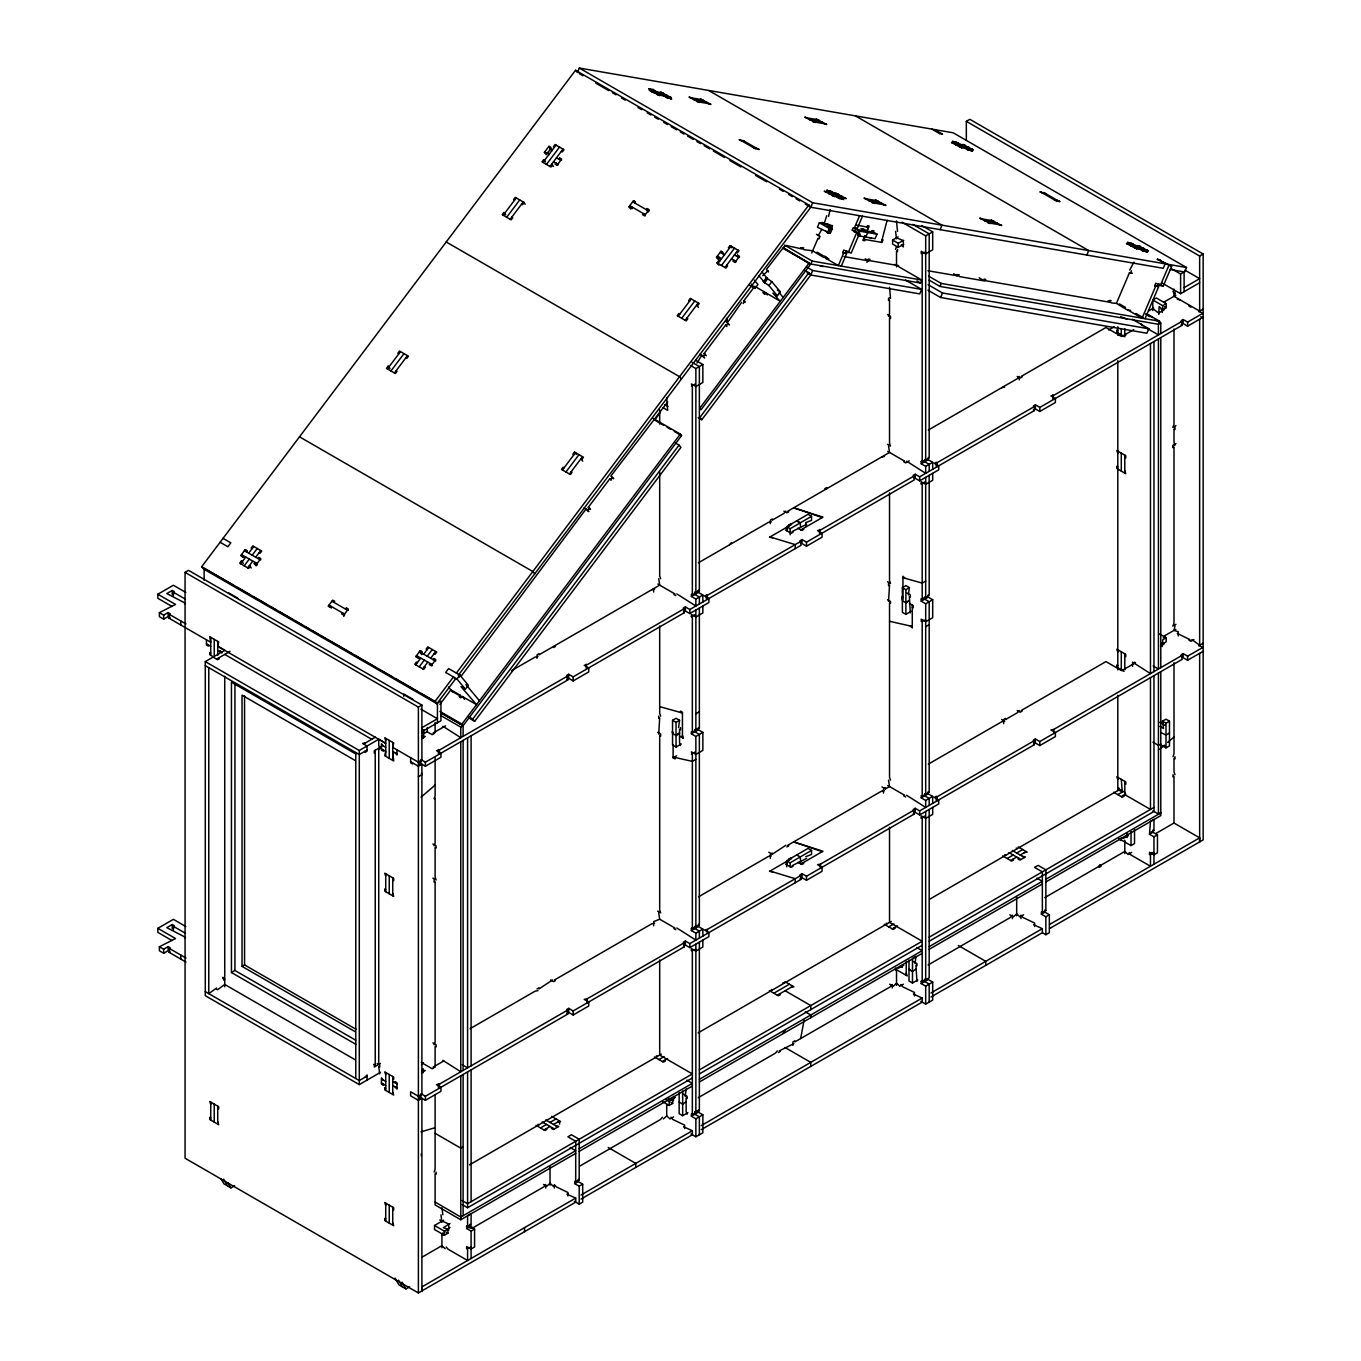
<?xml version="1.0" encoding="UTF-8"?>
<svg xmlns="http://www.w3.org/2000/svg" width="1361" height="1361" viewBox="0 0 1361 1361"><rect width="100%" height="100%" fill="white"/><g stroke="black" fill="none" stroke-linecap="round" stroke-linejoin="round"><path stroke-width="1.5" d="M206.447 639.806L206.447 644.978L208.403 646.101L208.403 644.978M380.536 1072.315L359.287 1084.598L205.29 995.691L205.29 661.599L224.854 650.303L217.726 646.322L218.696 641.95L209.764 636.778L210.734 642.29L169.121 618.268L170.091 613.658L168.152 612.535L163.677 615.121L159.39 612.654L159.39 616.686L163.677 619.153L168.152 616.584L170.091 617.707L169.121 618.268M383.394 746.015L381.454 743.769L381.454 750.047L383.394 751.17L383.394 750.047M385.724 740.622L384.755 737.815L393.703 742.987L392.734 747.359L418.388 762.177L421.893 760.153L421.893 705.083L418.388 707.108L418.388 1292.95L575.703 1202.137L575.703 1198.088L566.942 1194.158L567.911 1193.597M441.917 1247.816L441.917 1234.461L442.886 1235.022L442.886 1232.777M467.589 1071.907L467.589 1207.751L462.247 1204.655M550.031 1185.227L550.031 1166.513M567.911 1195.928L567.911 1192.474L556.258 1186.86L554.301 1184.614L554.301 1188.068M1199.653 653.484L1199.653 841.898L1199.653 837.849L1173.999 823.031L1155.71 833.578M1049.518 928.576L1203.158 839.873L1203.158 254.014L969.832 119.309L966.327 121.333L966.327 140.387M423.339 738.308L423.577 732.388M1158.789 314.459L1159.113 306.565L1162.685 309.747L1166.173 307.722L1166.173 303.69L1156.306 297.974L1152.801 299.998L1152.801 310.563M1162.294 312.452L1162.447 308.488M1162.294 646.526L1162.447 642.579M800.659 1038.562L804.113 1020.121M881.401 242.326L887.117 220.295M828.934 224.412L819.356 222.745L817.451 227.236L830.261 233.446L832.166 228.954L827.794 226.743L831.945 227.372M827.335 232.935L829.24 228.444L832.166 228.954M863.469 228.971L866.957 230.996L868.556 227.253L856.596 225.177M1170.29 269.529L1184.614 272.013L1186.52 267.522L953.193 132.8L579.327 68.05L577.421 72.541L575.533 70.262L201.683 566.72L203.589 569L436.915 703.705L455.34 679.241L453.434 676.961L435.01 701.425L436.915 703.705M651.987 92.497L653.246 89.503L656.717 91.833M458.266 675.345L810.782 207.263L812.67 202.755L1165.169 263.813L1163.264 268.304L810.765 207.246L805.253 204.065M818.233 235.674L821.704 229.584M826.722 215.718L824.085 223.97M811.751 252.993L817.995 238.311L818.965 238.873L820.02 236.372L816.481 234.33M830.193 209.594L828.509 216.416M810.918 264.051L812.194 261.074L921.822 280.06L920.546 283.054L810.918 264.051L783.358 248.144M822.112 222.353L829.104 226.402L829.632 225.143L832.575 225.654M698.21 417.623L701.817 419.698L810.782 275.007L812.687 270.516L921.652 289.4L919.73 293.891L810.782 275.007L807.107 272.898M841.302 266.11L846.593 253.639L843.667 253.129L838.359 265.599L825.923 258.42L826.45 257.161L824.511 256.038M843.667 253.129L842.68 252.568L843.752 250.067L851.152 253.163L859.625 233.207L852.224 230.111L853.279 227.627L857.192 228.699L862.483 216.229M854.266 228.189L859.557 215.718M854.317 232.033L855.593 229.039L861.445 230.451M842.68 252.568L845.623 253.078L846.678 250.577M855.167 230.621L856.222 228.138L857.192 228.699M848.226 252.653L856.698 232.697L859.625 233.207M857.821 234.058L859.08 231.064L877.028 234.16L875.106 238.651L858.91 235.844M860.169 234.636L859.625 235.878L858.008 235.606M866.923 226.964L867.45 225.722L869.084 225.994L866.957 230.996M865.732 237.035L867.74 232.561L862.721 229.55M865.086 239.502L864.558 240.744L862.925 240.472L865.052 235.487L863.469 239.23L881.962 242.428L883.034 239.927L882.064 239.757M866.923 262.401L868.335 259.083L869.968 259.356L869.424 260.614L898.668 265.667M940.077 229.652L941.982 225.16L708.656 90.455M929.155 280.162L939.992 286.422L941.268 283.428L1159.657 321.247L1158.381 324.241L1158.432 334.908L1144.261 326.725M940.604 297.498L942.51 293.006L1148.786 328.75L1146.881 333.224L940.604 297.498L927.998 290.216M927.896 270.737L957.14 275.807L957.668 274.548L959.301 274.837M1086.793 255.068L1088.698 250.577L855.371 115.872M1129.698 270.073L1133.951 262.112M1116.479 303.248L1129.46 272.71L1132.386 273.221M1131.484 270.771L1130.43 273.272L1129.46 272.71M1145.026 318.712L1158.585 286.797L1154.672 285.725L1155.744 283.224L1163.145 286.32L1171.617 266.365L1157.394 259.322L1171.617 266.365M1155.642 286.286L1142.083 318.202L1127.691 309.9M1154.672 285.725L1157.616 286.235L1158.67 283.734L1163.145 286.32M1160.201 285.81L1168.691 265.854M246.375 551.817L247.192 550.746L245.235 549.623L240.676 555.679L243.925 557.517L241.492 554.59L257.042 563.573M548.959 146.308L550.865 148.587L546.305 154.661L544.4 152.364L548.959 146.308L550.899 147.43L550.099 148.502L552.005 150.799M242.615 556.802L243.432 555.713M549.487 153.759L544.4 152.364M242.343 561.617L241.373 561.055L239.74 563.216L248.689 568.388L250.322 566.21L249.352 565.649L251.258 567.945M389.076 366.772L388.106 366.211L386.473 368.372L395.405 373.543L397.038 371.383L396.068 370.821M504.812 213.065L503.842 212.503L502.226 214.681L511.158 219.836L512.791 217.675L511.821 217.114M544.604 160.241L543.634 159.679L542.001 161.857L550.933 167.012L552.566 164.851L551.596 164.29L553.502 166.569M240.71 563.777L245.763 557.074M248.706 553.178L253.758 546.459M387.443 368.933L400.474 351.614M503.196 215.242L516.227 197.923M542.971 162.418L556.02 145.1M244.214 565.802L249.267 559.082M252.21 555.186L257.263 548.483M390.947 370.958L403.979 353.639M506.7 217.25L519.732 199.931M546.476 164.426L559.507 147.107M247.719 567.826L252.772 561.106M255.698 557.21L260.751 550.507M394.435 372.982L407.483 355.663M510.188 219.274L523.236 201.955L525.142 204.252M549.963 166.45L563.012 149.132M254.286 563.539L255.102 562.45L257.008 564.747L256.191 565.819L254.286 563.539L256.225 564.662L260.802 558.605L258.845 557.483L258.029 558.554M558.827 159.135L559.643 158.063L561.583 159.186L557.023 165.242L555.067 164.12L555.883 163.031L557.789 165.327L555.458 163.983M630.858 209.05L628.935 206.77L633.511 200.713L635.451 201.836L634.634 202.908M330.927 606.24L330.111 607.312L328.171 606.189L332.73 600.133L334.687 601.256L333.87 602.345M631.708 206.804L630.892 207.893L628.935 206.77M345.541 609.082L346.357 607.993L348.297 609.116L343.738 615.172L341.781 614.049L342.598 612.977L344.503 615.257L343.687 616.346M647.121 208.573L646.305 209.645L648.21 211.942L649.027 210.853L647.121 208.573L649.061 209.696L644.502 215.753L642.545 214.63L643.362 213.541L645.284 215.838M421.366 652.855L422.182 651.783L420.243 650.66L415.666 656.717L417.623 657.839L418.439 656.751M718.37 259.577L716.464 257.297L721.024 251.241L722.963 252.363L722.147 253.435M719.22 257.331L718.404 258.42L716.464 257.297M582.763 461.158L580.858 458.861L581.827 459.423L583.444 457.262L574.512 452.09L572.879 454.268L573.849 454.829M718.897 265.174L716.992 262.894L718.625 260.717L719.595 261.278M736.386 252.329L737.356 252.891L738.989 250.73L730.04 245.575L728.407 247.736L729.377 248.297M415.717 664.814L420.77 658.095M423.696 654.199L428.749 647.496M562.433 469.97L575.482 452.652M678.186 316.262L691.235 298.944M717.962 263.456L731.01 246.137M419.205 666.839L424.258 660.119M427.201 656.223L432.254 649.52M565.938 471.995L578.986 454.676M681.691 318.287L694.739 300.968M721.466 265.463L734.515 248.144M422.71 668.846L427.762 662.144M430.705 658.248L435.758 651.528M569.442 474.019L582.474 456.701M685.195 320.311L698.227 302.993M724.971 267.488L738.019 250.169M433.036 659.592L433.853 658.503L435.792 659.626L431.233 665.699L429.276 664.576L430.093 663.487L431.998 665.784M736.76 256.276L737.577 255.205L739.516 256.327L734.957 262.384L733.001 261.261L733.817 260.172L735.723 262.469M456.36 673.066L808.876 204.984L575.533 70.262M456.939 678.986L459.865 675.09L448.586 668.574L445.659 672.47L456.939 678.986L465.411 689.142L468.337 685.246L459.865 675.09M727.182 320.243L726.145 321.621L728.526 324.496M458.963 677.302L460.579 675.124L461.294 675.992L586.132 508.878L588.258 511.413M741.677 302.346L727.846 322.03L726.468 318.321M439.892 704.42L450.865 689.84L460.205 695.233L461.464 696.764L460.664 697.836L459.389 696.322L460.205 695.233M589.568 508.878L588.292 507.347L609.813 478.766L610.8 479.327L612.416 477.167L613.692 478.698M667.741 401.852L610.919 475.976L613.045 478.511M696.968 363.03L701.885 355.17L704.011 357.705M705.321 355.17L704.045 353.639L725.566 325.058L726.536 325.619L728.169 323.459L729.445 324.99M745.096 302.346L743.821 300.815L754.76 286.32L764.065 291.696L765.341 293.21L764.525 294.299L763.249 292.768L764.065 291.696M762.789 275.637L767.944 270.635M654.573 420.192L659.694 413.404M588.922 511.6L587.646 510.069L589.279 507.908L588.292 507.347M704.658 357.892L703.399 356.361L705.015 354.2L704.045 353.639M743.174 303.537L744.807 301.376L743.821 300.815M749.707 285.351L755.015 288.413L757.958 284.517L754.317 280.162M763.385 281.727L766.328 277.831L767.298 278.393L764.355 282.288L763.385 281.727L768.914 285.572L777.403 295.745L780.329 291.849L771.857 281.676L766.328 277.831M764.44 283.003L767.383 279.107M768.914 285.572L771.857 281.676M680.279 434.091L681.555 435.622L463.182 725.617L461.906 724.086L680.279 434.091L653.178 418.439M809.353 262.707L699.741 408.266L701 409.797L810.629 264.221L783.63 247.855M679.037 445.115L680.942 447.412L474.666 721.33L472.76 719.033L679.037 445.115L675.447 443.04M805.202 270.601L808.876 272.727L699.911 417.419L701.817 419.698M421.042 797.189L435.112 785.076M1159.521 749.418L1164.489 745.147M1167.653 742.443L1173.999 737.016M676.043 735.365L679.547 733.035M679.547 733.171L676.043 735.501L672.555 733.358M905.882 602.685L909.369 600.337M909.369 600.473L905.882 602.821L902.377 600.66M686.165 1101.695L682.661 1104.179L679.156 1102.019M908.995 969.457L912.482 971.482L915.987 969.015M450.049 1223.437L443.363 1227.673L447.905 1229.17L447.905 1233.202L444.401 1235.227L434.533 1229.527L434.533 1225.478L443.669 1220.205M446.714 1229.595L450.049 1227.486M671.483 1099.824L674.818 1097.715M418.388 1292.95L185.062 1158.245L185.062 572.386L188.567 570.378L421.893 705.083M171.996 606.445L157.842 598.279L157.842 594.23L173.391 585.247L185.776 592.409M173.204 596.152L174.174 591.542L172.235 590.419L166.791 593.566L185.453 603.212L184.484 603.774M159.39 612.654L175.535 604.454L157.842 594.23M903.687 244.419L898.192 247.311L892.595 244.078L892.595 240.029L898.073 236.865M896.525 246.579L895.555 249.369M690.384 365.411L695.862 368.576L702.854 364.527L702.854 382.492L695.862 386.524L691.388 383.955L692.358 386.762L692.358 594.791L699.367 590.759L699.367 366.551L692.068 362.332M901.986 222.2L925.684 235.878L932.693 231.846L932.693 249.795L925.684 253.844L921.227 251.258L921.227 253.503L925.684 252.04M216.569 659.132L230.043 651.341M691.388 386.201L694.893 384.176M889.533 297.753L888.546 298.314L888.546 300.56L889.533 299.998L889.533 313.472L888.546 316.279L889.533 315.718M966.327 121.333L1199.653 256.038L1203.158 254.014M363.557 743.991L375.364 737.186M420.906 693.515L437.442 703.076L440.947 701.051L440.947 720.752L421.893 731.742M1171.413 268.712L1180.599 274.003L1184.104 271.996L1184.104 291.679M205.29 661.599L359.287 750.506L378.851 739.21M367.062 750.064L359.287 754.555L205.29 665.631M731.435 542.597L729.496 544.842M785.892 511.158L783.936 513.403L772.282 520.14L772.282 519.017L770.326 520.14L770.326 523.594M824.783 488.718L826.722 487.595L826.722 488.718M511.617 670.633L535.06 657.108L537.969 656.546M698.414 562.791L768.387 522.386L771.313 521.824M928.287 430.076L1017.279 378.698L1019.219 376.453L1019.219 379.889M380.485 747.257L374.258 750.847L374.258 753.092L375.228 752.531M1173.999 289.11L1173.029 291.917M553.536 647.564L555.475 646.441L554.505 645.88M654.641 589.177L651.715 589.738M884.463 456.496L881.554 457.058M1004.639 387.119L1001.713 387.681M1108.603 330.008L1114.149 326.81M1184.104 287.647L1199.653 278.665L1184.955 270.176M1153.72 308.011L1148.718 310.886L1148.718 309.764M1175.836 295.235L1164.267 301.904L1165.237 302.465M1162.277 283.122L1180.599 293.704L1199.653 282.714M1152.801 299.998L1162.685 305.698L1166.173 303.69M420.906 709.183L437.442 718.727L421.893 727.71L422.029 732.609L423.798 733.647L427.303 731.623L427.303 727.574M422.284 735.91L425.193 736.471L421.57 738.564M1161.154 309.321L1164.08 309.883L1158.636 313.03L1152.41 308.318M790.554 523.968L788.614 525.091L789.584 525.652M786.658 530.705L786.658 526.656L808.06 514.305L811.547 516.329L811.547 520.361L805.729 522.607L805.729 526.809M1180.208 299.896L1177.299 299.335M791.524 524.529L769.458 537.272L772.555 537.714M445.506 725.872L433.172 732.984L434.142 733.545L432.203 734.668L426.742 731.52M787.645 529.021L785.688 530.144L791.132 533.274L793.089 532.151L792.102 531.59L806.699 524.291M1133.764 329.617L1121.685 336.592L1105.932 327.508L1021.158 376.453L1022.128 377.014L1020.189 378.137L1017.211 376.419M786.658 526.656L790.163 528.68L811.547 516.329M909.233 460.835L905.66 462.893L903.721 461.77L904.691 461.209L887.729 451.41M800.863 529.905L822.946 517.163L793.667 507.789L822.248 517.554M1189.939 305.51L1188.97 306.072L1190.909 307.195M440.607 715.444L460.784 727.08L463.114 725.736L463.114 736.352M1160.78 333.564L1160.78 322.948L1158.432 324.292L939.992 286.422M699.367 603.995L699.367 597.037L694.893 594.468L694.893 592.222L699.367 590.759M932.693 469.29L932.693 462.332L925.684 466.364L921.227 463.795L921.227 461.549L925.684 460.086L925.684 235.878M921.227 461.549L922.197 462.111L929.189 458.062L929.189 252.142M692.358 594.791L691.388 594.23L691.388 596.475L698.397 592.443L702.854 595.029L702.854 601.987M921.227 463.795L928.219 459.746L932.693 462.332M691.388 596.475L695.862 599.061L702.854 595.029M567.724 675.958L439.399 750.047L436.473 750.609L440.947 753.194L440.947 757.243L425.398 766.226L420.923 763.64L420.923 759.591L425.398 762.177L567.724 680.007L566.754 675.396L568.694 674.273L573.168 676.859L684.396 612.654L683.409 608.044L685.366 606.921L689.84 609.507L801.051 545.285L800.081 540.691L802.02 539.568L806.495 542.154L914.218 479.957L913.248 475.346L915.187 474.223L919.662 476.809L938.716 465.819L938.716 469.851L919.662 480.858L915.187 478.272L915.187 474.223M684.396 608.605L587.169 664.729L584.243 665.291L588.718 667.877L588.718 671.926L573.168 680.908L568.694 678.322L566.754 679.445L567.724 680.007M801.051 541.253L707.329 595.352L704.42 595.914L708.894 598.5L708.894 602.549L689.84 613.539L685.366 610.97L683.409 612.093L684.396 612.654M914.218 475.908L820.496 530.024L817.587 530.586L822.061 533.172L822.061 537.204L806.495 546.186L802.02 543.6L802.02 539.568M939.005 465.649L1034.377 410.58L1034.377 406.531L937.168 462.672L934.241 463.233L938.716 465.819M1203.158 309.1L1198.684 311.686L1203.158 313.132L1187.609 322.115L1183.134 319.529L1181.195 320.652L1182.165 325.262L1039.821 407.432L1035.364 404.846L1033.407 405.969L1034.377 406.531M1182.165 321.213L1053.822 395.319L1050.913 395.881L1055.387 398.45L1055.387 402.499L1039.821 411.481L1035.364 408.895L1033.407 410.018L1034.377 410.58M1200.64 316.841L1203.158 317.181L1187.609 326.164L1183.134 323.578L1183.134 319.529M702.854 606.019L702.854 612.977L695.862 617.026L691.388 614.44L691.388 616.686L694.893 614.662M932.693 473.339L932.693 480.297L925.684 484.329L921.227 481.76L921.227 483.989L924.714 481.981M921.227 483.989L925.684 482.543M418.388 776.723L421.893 774.698M171.996 940.536L157.842 932.37L157.842 928.321L173.391 919.338L185.776 926.501M173.204 930.243L174.174 925.633L172.235 924.51L166.791 927.658L185.453 937.304L184.484 937.865M159.39 946.746L163.677 949.212L168.152 946.627L168.152 950.658L163.677 953.244L159.39 950.778L159.39 946.746L175.535 938.546L157.842 928.321M185.964 962.074L169.121 952.343L170.091 947.749L168.152 946.627M169.121 952.343L170.091 951.781M1175.938 425.619L1172.825 427.422L1173.999 424.496L1173.999 329.005M355.867 754.028L231.438 682.184L231.438 972.503L234.943 970.478L355.714 1040.212M355.289 760.544L242.037 695.165L242.037 966.378L244.555 964.915L355.987 1029.256M681.3 744.008L676.043 747.036L672.555 745.011L672.555 720.309L676.043 718.302L679.547 720.309L678.578 727.608M911.121 611.31L905.882 614.338L902.377 612.331L902.377 587.629L905.882 585.604L909.369 587.629L908.399 594.927M672.555 720.309L676.043 722.334L679.547 720.309M902.377 587.629L905.882 589.653L909.369 587.629M216.569 988.052L208.777 993.666L208.777 667.656M695.862 713.776L699.367 711.752M925.684 581.079L922.197 583.103L902.938 577.693M1175.938 443.584L1172.825 445.387L1172.825 447.633L1173.999 446.952L1173.999 623.202L1172.825 626.128L1175.938 624.325M702.854 936.079L702.854 929.121L695.862 933.153L691.388 930.567L691.388 928.321L692.358 928.882L699.367 924.851L699.367 734.447L694.893 731.861L694.893 729.632L699.367 728.169L699.367 615.308M925.684 619.953L921.227 621.399L921.227 619.153L925.684 621.739L932.693 617.707L932.693 599.742L925.684 603.774L921.227 601.205L921.227 598.959L925.684 597.496L925.684 477.371M692.358 928.882L692.358 754.657L691.388 751.85L695.862 754.436L702.854 750.387L702.854 732.422L695.862 736.471L691.388 733.885L691.388 731.64L692.358 732.201L699.367 728.169M921.227 598.959L922.197 599.52L929.189 595.472L929.189 475.346M691.388 733.885L698.397 729.853L702.854 732.422M921.227 601.205L928.219 597.156L932.693 599.742M673.117 744.671L673.117 757.805L676.604 755.78M691.388 754.096L694.893 752.072M695.862 759.37L692.358 761.394L673.117 757.022M925.684 626.689L929.189 624.665M375.228 1064.166L374.258 1066.973L380.485 1063.383M367.062 1076.058L359.287 1080.549L205.29 991.642M537 988.954L538.939 987.831L538.939 988.954L552.549 979.971M785.892 845.249L772.282 854.232L768.778 852.207M1019.219 710.544L1017.279 712.79L1005.609 719.527L1005.609 718.404L1003.669 719.527L1003.669 723.712M470.123 1028.678L535.06 991.199L537.969 990.638M698.55 896.797L768.387 856.477L771.313 855.916M881.945 786.879L885.45 788.904L889.533 786.539L888.546 780.142M928.338 764.133L1001.713 721.772L1004.639 721.211L1001.645 719.493M654.641 923.268L651.715 923.83L554.505 979.971L555.475 980.532L553.536 981.655L550.542 979.937M786.862 846.933L788.802 845.81L787.832 845.249L881.554 791.149L884.463 790.588M423.441 1062.584L421.502 1064.829M1175.836 629.326L1164.267 635.995L1165.237 636.557L1163.298 637.68M1166.173 637.782L1162.685 639.789L1162.685 643.838L1166.173 641.814L1166.173 637.782L1159.589 633.971M422.284 1070.001L425.193 1070.563L421.57 1072.655M1161.154 643.413L1164.08 643.974L1160.44 646.067M790.554 858.059L788.614 859.182L789.584 859.744M786.658 866.804L786.658 860.747L808.06 848.396L811.547 850.421L811.547 854.453L805.729 856.698M791.524 858.621L769.458 871.363L772.555 871.806M443.737 1060.985L433.172 1067.075L434.142 1067.636L432.203 1068.759L421.281 1062.465M787.645 863.112L785.688 864.218L791.132 867.365L793.089 866.242L792.102 865.681L806.699 858.383M786.658 860.747L790.163 862.772L811.547 850.421M221.026 1178.779L223.953 1183.832L230.945 1187.881L234.602 1185.771M800.863 863.997L822.946 851.254L793.667 841.881L822.248 851.646M691.388 928.321L695.862 926.875L695.862 736.471M932.693 803.381L932.693 796.423L925.684 800.455L921.227 797.886L921.227 795.641L922.197 796.202L929.189 792.153L929.189 601.766L924.714 599.18L924.714 596.935M1193.886 639.551L1190.909 641.286L1188.97 640.163L1189.939 639.602L1177.299 633.426M691.388 930.567L698.397 926.535L702.854 929.121M921.227 797.886L928.219 793.837L932.693 796.423M567.724 1010.049L439.399 1084.139L436.473 1084.7L440.947 1087.286L440.947 1091.335L425.398 1100.317L420.923 1097.732L420.923 1093.683L425.398 1096.268L567.724 1014.098L566.754 1009.488L568.694 1008.365L573.168 1010.951L684.396 946.746L683.409 942.135L685.366 941.012L689.84 943.598L801.051 879.376L800.081 874.783L802.02 873.66L806.495 876.246L914.218 814.048L913.248 809.438L915.187 808.315L919.662 810.901L1034.377 744.671L1033.407 740.061L1035.364 738.938L1039.821 741.524L1182.165 659.353L1181.195 654.743L1183.134 653.62L1187.609 656.206L1203.158 647.224L1198.684 645.76L1203.158 643.192M1034.377 740.622L937.168 796.763L934.241 797.325L938.716 799.894L938.716 803.943L919.662 814.95L915.187 812.364L913.248 813.487L914.218 814.048M567.724 1014.098L566.754 1013.537L568.694 1012.414L573.168 1015L588.718 1006.017L588.718 1001.968L584.243 999.382L587.169 998.821L684.396 942.697M684.396 946.746L683.409 946.184L685.366 945.061L689.84 947.63L708.894 936.64L708.894 932.591L704.42 930.005L707.329 929.444L801.051 875.344M801.051 879.376L800.081 878.815L802.02 877.692L806.495 880.278L822.061 871.295L822.061 867.263L817.587 864.677L820.496 864.116L914.218 809.999M1034.377 744.671L1033.407 744.11L1035.364 742.987L1039.821 745.573L1055.387 736.59L1055.387 732.541L1050.913 729.955L1053.822 729.394L1182.165 655.304M1183.134 653.62L1183.134 657.669L1187.609 660.255L1203.158 651.273M932.693 807.43L932.693 814.388L925.684 818.42L921.227 815.834L921.227 818.08L924.714 816.073M702.854 940.111L702.854 947.069L695.862 951.118L691.388 948.532L691.388 950.778L695.862 949.315M1159.861 726.383L1163.468 728.458L1162.481 721.16L1165.986 719.152L1169.49 721.16L1169.49 745.862L1165.986 747.887L1160.729 744.841M1162.481 721.16L1165.986 723.184L1169.49 721.16M1169.49 732.933L1165.986 735.093L1160.729 732.388M463.114 1146.779L460.784 1148.14L435.061 1133.288M1160.78 743.991L1158.432 745.352L1152.92 742.17M469.494 1164.88L661.361 1054.112M698.125 1032.88L891.183 921.414M929.58 899.264L1118.776 790.026L1122.264 792.051L1121.294 779.36M540.504 1127.929L546.527 1124.441M550.031 1122.434L556.054 1118.946M658.911 1059.556L664.1 1056.561M773.831 993.207L789.38 984.241M888.75 926.875L893.939 923.881M1007.157 858.502L1013.196 855.031M1016.684 853.007L1022.723 849.519M1117.806 794.62L1122.264 792.051M544.009 1129.953L550.031 1126.466M553.536 1124.441L559.558 1120.971L559.558 1124.118M662.416 1061.58L667.605 1058.586M777.335 995.231L792.885 986.249M892.255 928.882L897.426 925.888M1010.662 860.526L1016.684 857.039M1020.189 855.031L1026.211 851.544M1121.294 796.644L1125.768 794.058M552.362 1127.81L551.392 1128.371L553.332 1129.494L558.776 1126.364L555.866 1125.802M1019.032 858.383L1018.045 858.944L1020.001 860.067L1025.445 856.937L1022.519 856.375M699.367 1069.882L922.197 941.234L889.533 922.384L889.533 827.267M929.189 937.202L1153.958 807.43M467.589 1207.751L692.358 1077.963M699.367 1073.931L922.197 945.283M929.189 941.234L1153.958 811.462L1153.958 675.634M460.784 1216.836L463.114 1215.492L463.114 1074.492M1152.937 810.867L1158.432 814.048L1160.78 812.704M579.191 1148.684L692.358 1083.356L686.863 1080.175M699.367 1079.324L922.197 950.658L916.685 947.494M929.189 946.627L1042.356 881.282L1036.861 878.117M1045.86 879.274L1160.78 812.925M783.17 1032.727L785.11 1030.481M1121.294 837.73L1120.324 840.537M435.112 1202.239L435.112 1204.927L460.784 1219.745L575.703 1153.413M579.191 1151.389L692.358 1086.044M699.367 1082.012L922.197 953.363M929.189 949.315L1042.356 883.987M1045.86 881.962L1160.78 815.613L1160.78 671.705M675.056 1097.391L671.551 1099.416L673.508 1100.539L673.508 1096.337M434.533 1225.478L444.401 1231.178L447.905 1229.17M665.886 1099.518L669.187 1101.406L672.691 1099.399L672.691 1103.431L669.187 1105.455L662.603 1101.644M471.093 1247.254L466.619 1248.717L466.619 1246.472L471.093 1249.058L474.581 1247.033L474.581 1229.068L471.093 1231.093L466.619 1228.507L466.619 1226.261L471.093 1224.815L471.093 1213.587L467.589 1215.594L467.589 1226.822L471.093 1224.815M1150.47 832.575L1153.958 830.55L1153.958 819.322L1150.47 821.346L1149.501 834.259L1153.958 836.845L1157.462 834.82L1157.462 852.786L1153.958 854.793L1149.501 852.224L1149.501 854.47L1153.958 853.007M466.619 1228.507L470.106 1226.499L474.581 1229.068M1149.501 834.259L1152.988 832.234L1157.462 834.82M1118.64 838.444L1131.025 845.589L1134.53 843.565L1134.53 829.598M470.106 1228.285L472.063 1227.163L472.063 1228.285L543.805 1186.86L545.744 1184.614L545.744 1188.068M662.416 1117.262L660.476 1119.508L579.888 1166.037M777.335 1050.913L775.396 1053.159L698.278 1097.681M421.808 1257.292L441.917 1245.689L445.217 1248.717M928.066 965.017L1010.474 917.433L1012.414 915.187L1012.414 918.641M1044.806 897.614L1098.157 866.804L1100.113 864.558L1101.083 866.242L1099.127 867.365M1100.113 865.681L1124.798 851.425L1128.099 854.47L1131.74 852.36M663.385 1118.946L666.703 1115.918L670.003 1118.946L673.576 1116.888M778.305 1052.597L780.244 1051.475L779.275 1050.913L793.854 1043.615M903.415 984.19L899.825 986.249L896.525 983.22L893.224 986.249L889.635 984.19M1023.625 914.779L1020.001 916.872L1016.684 913.843L1013.384 916.872L1009.811 914.813M679.156 1092.747L679.156 1113.689L682.661 1115.697L687.9 1112.669M908.995 960.049L908.995 980.992L912.482 983.016L917.739 979.988M699.367 1134.768L699.367 1116.82L694.893 1114.234L694.893 1111.988L699.367 1110.525L699.367 942.135M920.853 1001.322L925.684 1004.112L932.693 1000.063L932.693 982.098L925.684 986.147L921.227 983.561L921.227 981.315L925.684 979.852L925.684 811.462M575.703 1181.926L579.191 1179.902L579.191 1139.259L571.416 1134.768L567.911 1136.792L575.703 1141.284L575.703 1181.926L574.716 1181.365L574.716 1183.611L579.191 1186.197L582.695 1184.172L582.695 1202.137L579.191 1204.145L574.359 1201.355M691.031 1134.002L695.862 1136.792L702.854 1132.76L702.854 1114.795L695.862 1118.827L691.388 1116.258L691.388 1114.013L692.358 1114.574L699.367 1110.525M921.227 981.315L922.197 981.876L929.189 977.827L929.189 809.438M1042.356 912.499L1045.86 910.475L1045.86 869.849L1038.086 865.358L1034.581 867.365L1042.356 871.857L1042.356 912.499L1041.386 911.938L1041.386 914.184L1045.86 916.77L1049.348 914.745L1049.348 932.71L1045.86 934.735L1042.628 932.863M574.716 1183.611L578.221 1181.586L582.695 1184.172M691.388 1116.258L698.397 1112.209L702.854 1114.795M921.227 983.561L928.219 979.512L932.693 982.098M1041.386 914.184L1044.891 912.159L1049.348 914.745M1149.501 854.47L1152.988 852.445M395.064 1278.132L398.943 1284.869L405.952 1288.901L409.593 1286.808M575.703 1198.088L421.893 1286.894L421.893 1290.926L421.893 1098.293L418.388 1100.317L410.614 1095.826L410.614 1091.777L418.388 1096.268L421.893 1094.244L421.893 764.201L418.388 766.226L410.614 761.735M581.028 1195.009L692.358 1130.736L692.358 1134.768L581.028 1199.058M701.187 1125.632L922.197 998.038L922.197 1002.087L701.187 1129.681M931.009 992.952L1042.356 928.661L1042.356 932.71L931.009 996.984M1049.518 924.527L1199.653 837.849M892.595 240.029L898.192 243.262L903.687 240.37M1123.012 838.495L1128.49 835.603M898.192 968.249L903.687 965.357M421.008 1131.876L435.112 1127.674M939.617 133.599L942.561 134.127L934.769 129.618M653.246 89.503L648.687 88.703L653.773 91.323M955.167 142.582L952.411 141.323L958.11 143.092M650.218 90.711L663.249 92.973M689.993 97.601L703.042 99.863M805.746 117.641L818.778 119.904M952.462 143.058L957.515 143.943M960.441 144.436L965.51 145.321M653.705 92.735L666.754 94.981M693.498 99.625L706.529 101.871M809.251 119.666L822.282 121.929M955.966 145.083L961.019 145.95M963.962 146.461L969.015 147.345M657.21 94.743L670.258 97.005M697.002 101.633L710.034 103.895M812.738 121.69L825.787 123.953M959.471 147.107L964.524 147.975M967.433 148.468L972.503 149.37M666.039 97.209L671.739 98.979L668.983 97.72M966.837 149.319L972.537 151.088L969.764 149.829M741.898 141L739.142 139.741L744.841 141.51M1042.662 193.092L1039.906 191.833L1045.605 193.602M753.569 147.737L759.268 149.523L756.495 148.247M1054.333 199.829L1060.032 201.598L1057.276 200.339M829.376 191.51L826.62 190.251L832.32 192.02M1130.174 243.619L1127.401 242.343L1133.101 244.129M825.208 191.748L838.257 193.994M864.984 198.638L878.032 200.884M980.737 218.679L993.785 220.941M1127.469 244.095L1132.522 244.98M1135.431 245.473L1140.501 246.358M828.713 193.755L841.761 196.018M868.488 200.645L881.537 202.908M984.241 220.703L997.29 222.966M1130.974 246.12L1136.027 246.987M1138.953 247.498L1144.006 248.382M832.217 195.78L845.249 198.043M871.993 202.67L885.041 204.933M987.746 222.728L1000.777 224.99M1134.462 248.144L1139.514 249.012M1142.44 249.505L1147.51 250.39M838.104 197.736L843.803 199.506L841.047 198.247M1141.828 250.356L1147.527 252.125L1144.771 250.849M1157.411 259.339L1160.338 259.849M1168.095 264.323L1186.52 267.522M860.969 228.614L862.602 228.903L862.074 230.145L871.857 231.846L872.384 230.587L874.017 230.877M829.104 226.402L832.047 226.913M857.872 234.653L859.54 234.943M869.424 237.58L871.04 237.852M1111.256 300.696L1109.64 300.407L1108.926 302.091L985.177 280.655L985.704 279.413L984.088 279.124M803.773 247.889L802.139 247.617L801.612 248.859L786.08 245.439L784.14 246.562L766.447 269.444L768.574 271.979M843.99 256.6L868.777 260.887L865.188 258.828M827.539 257.909L822.98 257.11L812.534 250.747L804.215 249.709L800.642 247.634M1130.634 310.41L1126.874 309.764L1116.411 303.384L1111.529 302.942L1107.939 300.866M825.923 258.42L828.849 258.93M820.258 266.024L823.201 266.535M1126.925 319.137L1120.613 316.688M889.533 621.279L912.278 626.451M659.694 706.614L682.439 713.011M770.003 536.949L795.215 544.621L795.215 548.653M770.003 871.04L795.215 878.713L795.215 882.745M963.86 145.032L962.89 144.47L973.455 149.914L970.852 149.064M1138.851 246.069L1137.881 245.507L1148.463 250.951L1145.86 250.101M956.171 141.969L971.737 150.952M1043.683 192.496L1059.232 201.479L1056.306 200.969L1040.74 191.986M1131.178 243.007L1146.728 251.989M931.843 129.108L939.634 133.616M953.244 141.476L968.794 150.442M1128.235 242.496L1143.801 251.479M954.078 143.33L951.475 142.497L962.057 147.941L961.07 147.379M1129.069 244.368L1126.466 243.517L1137.047 248.978L1136.078 248.417M1157.616 286.235L1158.585 286.797M1164.404 306.701L1166.173 307.722M1181.195 324.701L1182.165 325.262M817.127 119.615L816.158 119.053L826.739 124.497L824.137 123.647M992.135 220.652L991.165 220.091L1001.73 225.535L999.127 224.684M807.345 117.914L804.742 117.08L815.324 122.524L814.354 121.963M982.353 218.951L979.75 218.117L990.315 223.561L989.345 223M1146.813 313.847L1159.657 321.247M1145.792 313.693L1152.597 317.623M1146.098 314.476L1149.773 316.603M1155.268 319.767L1160.78 322.948M1119.354 303.894L1125.581 307.484M1136.027 313.523L1143.223 317.674M1140.552 323.459L1142.491 325.704M1132.284 319.223L1148.786 328.75M1117.806 330.536L1116.82 329.974L1116.82 332.22L1124.798 336.83L1124.798 328.613M1124.798 334.585L1125.768 335.146M921.754 225.518L932.693 231.846M701.391 99.557L700.405 98.996L710.986 104.457L708.383 103.606M876.382 200.594L875.412 200.033L885.977 205.477L883.374 204.643M912.789 224.395L929.189 233.854L929.189 251.819M691.609 97.873L689.006 97.022L699.571 102.466L698.601 101.905M866.6 198.91L863.997 198.06L874.579 203.504L873.592 202.942M661.599 92.667L660.629 92.106L671.211 97.567L668.608 96.716M836.607 193.704L835.637 193.143L846.202 198.587L843.599 197.753M666.652 96.376L670.939 98.86M742.885 140.387L758.451 149.37M830.38 190.914L834.667 193.381M663.709 95.865L668.013 98.349M739.959 139.877L755.508 148.859M827.454 190.404L831.724 192.871M838.716 196.903L843.003 199.386M979.154 277.831L984.53 280.927L959.743 276.64L956.171 274.582M835.773 196.392L840.077 198.876M651.817 90.983L649.214 90.132L659.796 95.576L658.826 95.015M826.825 192.02L824.222 191.169L834.786 196.613L833.817 196.052M896.133 237.597L903.33 240.625L903.33 246.902L901.39 244.657M953.636 273.782L957.14 275.807M871.755 231.132L877.028 234.16M579.327 68.05L812.67 202.755M855.593 229.039L859.08 231.064M852.224 230.111L856.698 232.697M579.259 73.596L582.95 75.74M595.795 83.14L608.673 90.592M612.331 92.701L616.006 94.811M621.518 97.992L625.209 100.136M638.054 107.536L641.746 109.68M647.241 112.844L650.932 114.987M654.59 117.097L658.282 119.224M663.777 122.388L667.468 124.531M671.126 126.641L676.655 129.822M680.313 131.932L684.005 134.076M687.662 136.185L693.191 139.383M696.849 141.493L700.541 143.62M704.198 145.729L709.727 148.927M713.385 151.037L724.426 157.417M729.921 160.581L740.945 166.944M755.644 175.433L766.685 181.813M779.53 189.213L783.221 191.357M788.717 194.521L792.408 196.647M796.066 198.774L799.758 200.901M928.61 276.113L941.268 283.428M829.632 225.143L831.588 226.266L828.611 233.258L826.671 232.136M826.79 223.867L830.295 225.892M894.704 264.408L921.822 280.06M928.1 284.687L942.51 293.006M819.356 222.745L829.24 228.444M916.94 280.961L920.546 283.054M830.261 233.446L825.889 231.234M905.439 280.043L921.652 289.4M845.623 253.078L846.593 253.639M817.025 252.159L823.235 255.749M784.634 245.15L812.194 261.074M783.068 248.314L810.629 264.221M807.175 267.334L812.687 270.516M887.508 314.561L890.502 316.279L890.502 318.525L889.533 317.964L889.533 443.244L890.502 446.051L887.508 444.332M1117.806 453.349L1116.82 450.542L1125.768 455.714L1125.768 457.959L1124.798 457.398M1117.806 466.823L1116.82 466.262L1116.82 468.507L1125.768 473.679L1124.798 470.872M554.386 147.26L553.417 146.699L555.033 144.538L563.981 149.693L562.348 151.854L561.378 151.309M550.099 148.502L552.43 149.863M734.43 254.932L738.7 257.399M556.496 157.791L560.766 160.258M632.712 201.802L648.261 210.785M720.207 252.312L724.494 254.796M731.486 258.828L735.774 261.295M777.352 290.131L780.329 291.849M553.553 161.687L557.84 164.154M645.335 214.681L629.769 205.698L632.219 208.624M721.551 258.692L717.281 256.208L719.714 259.134M726.604 265.327L727.574 265.888L725.94 268.049L716.992 262.894M777.403 295.745L772.929 293.159L780.261 301.342L765.341 292.411L767.451 294.946M763.249 292.768L765.188 293.891M514.594 200.084L513.624 199.523L515.258 197.362L524.206 202.517L522.573 204.677L521.603 204.116M689.602 301.121L688.632 300.56L690.265 298.382L699.197 303.554L697.564 305.715L696.594 305.153L698.499 307.45M679.82 314.102L678.85 313.54L677.217 315.701L686.165 320.873L687.798 318.712L686.812 318.151M906.63 461.209L925.684 473.339L925.684 466.364M699.809 354.302L703.399 356.361M1191.879 639.602L1199.653 645.199L1199.653 319.393M695.573 360.325L702.854 364.527M1160.899 642.817L1162.685 643.838M446.221 241.986L679.547 376.691L681.453 378.987M1153.124 665.937L1158.432 669L1158.432 338.957M1117.806 652.055L1116.82 649.248L1125.768 654.42L1125.768 656.665L1124.798 656.104M1134.53 662.161L1135.499 662.722L1121.685 670.684L1105.932 661.599L1021.158 710.544L1022.128 711.105L1020.189 712.228L1017.211 710.51M1117.806 665.529L1116.82 664.968L1116.82 667.213L1123.982 671.347M664.797 404.642L667.979 406.497M662.892 407.585L667.673 410.359L666.703 397.633M654.454 419.971L663.487 425.193M667.094 427.269L670.718 429.361M674.324 431.454L681.555 435.622M1159.776 722.3L1165.169 725.413M783.885 511.124L786.862 512.842L788.802 511.719L787.832 511.158L889.533 452.447L888.546 446.051M796.763 520.821L800.268 522.845L800.506 526.741M796.644 520.889L800.149 522.913M802.803 528.783L803.773 529.344L801.833 530.467L797.937 528.221M887.508 581.742L890.502 583.461L889.533 580.654L889.533 492.869M906.698 592.818L910.322 594.91L910.322 597.156L909.352 596.594L910.322 612.875M902.938 597.377L901.969 596.816L901.969 599.061M909.352 603.331L913.248 605.577L913.248 607.823L912.278 607.261M887.508 599.708L890.502 601.426L890.502 603.365L889.533 602.804L889.533 777.335L890.502 780.142M398.858 353.792L397.871 353.231L399.505 351.053L408.453 356.225L406.82 358.385L405.85 357.824M1117.772 779.581L1116.803 776.774L1125.785 781.946L1125.785 784.191L1124.815 783.63M564.066 467.81L563.097 467.248L561.464 469.409L570.412 474.581L572.045 472.42L571.076 471.859M1124.798 792.374L1117.806 788.342L1118.776 787.781L1118.776 790.026M1123.25 795.522L1124.22 796.083L1122.264 797.206L1113.689 792.255M1153.958 830.55L1152.988 829.989L1152.988 832.234M584.056 508.01L587.646 510.069M1125.19 836.386L1127.129 837.508L1127.129 833.323M694.893 592.222L695.862 592.784L695.862 386.864M1129.086 852.786L1131.025 855.031L1150.47 866.242L1150.47 855.031M676.808 593.906L695.862 606.019L695.862 599.061M657.89 584.107L674.869 593.906L673.882 594.468L675.839 595.591M691.388 616.686L692.358 617.248L692.358 732.201M929.189 792.153L928.219 791.592L928.219 793.837M1018.249 846.933L1027.198 852.105L1024.272 852.666M1016.293 848.056L1017.279 848.618M299.505 436.813L532.832 571.535L534.737 573.815M1012.363 850.506L1024.476 857.498M1008.875 852.53L1020.971 859.506M906.63 795.3L925.684 807.43L925.684 800.455M887.729 785.501L904.691 795.3L903.721 795.862L905.66 796.985M1004.639 854.793L1005.609 855.354M1012.601 859.403L1013.571 859.965L1011.631 861.088L1002.683 855.916M921.227 818.08L922.197 818.641L922.197 981.876M1045.86 910.475L1044.891 909.914L1044.891 912.159M1042.356 928.661L1033.611 924.731M694.893 729.632L695.862 730.176L695.862 610.068M682.439 735.467L683.409 738.274L679.53 736.029M673.117 732.32L672.147 731.759L673.117 734.566M657.686 732.388L660.663 734.106L660.663 736.063L659.694 735.501L659.694 910.033L660.663 912.84L657.686 911.121M673.117 757.805L675.056 758.928L675.056 757.465M958.212 945.419L985.772 961.342L985.772 965.374M796.644 854.98L800.268 856.937L800.693 862.755M802.803 862.874L803.773 863.435L801.833 864.558L797.937 862.313M252.125 548.619L251.156 548.058L252.789 545.897L261.72 551.069L260.104 553.229L259.134 552.668M427.116 649.656L426.146 649.095L427.779 646.934L436.728 652.089L435.095 654.267L434.125 653.705M223.034 538.361L230.809 542.835L227.882 546.748L220.108 542.256M244.419 550.695L259.985 559.677M331.931 601.222L347.48 610.204M434.976 660.714L419.426 651.732L421.859 654.658M886.215 923.166L887.185 923.728M894.194 927.76L895.164 928.321L893.224 929.444L884.276 924.289M344.537 614.1L328.988 605.118L331.421 608.044M432.049 664.61L416.483 655.628L418.933 658.554M254.677 563.403L257.008 564.747M465.411 689.142L460.937 686.573L476.537 704.658L462.145 696.356L464.611 699.316M417.334 662.654L416.364 662.092L414.748 664.253L423.679 669.408L425.312 667.247L424.343 666.686M452.141 691.371L458.368 694.961M459.389 696.322L461.328 697.444M913.316 961.478L916.94 963.571L916.94 965.817L915.97 965.255L916.94 981.536M908.995 969.321L912.482 971.346M469.103 716.924L472.76 719.033M900.421 966.157L902.36 967.28M469.171 718.149L474.666 721.33M906.239 973.115L907.226 975.922L895.623 969.236M201.683 566.72L435.01 701.425M205.953 569.425L233.514 585.332M237.188 587.442L250.05 594.876M253.724 597.003L266.586 604.42M270.261 606.547L275.773 609.728M279.447 611.855L292.309 619.272M295.983 621.399L301.496 624.58M305.17 626.689L308.845 628.816M312.52 630.943L318.032 634.124M321.706 636.25L325.381 638.36M329.056 640.487L351.104 653.212M354.779 655.339L374.99 667.009M380.485 670.19L391.509 676.553M395.183 678.68L417.232 691.405M439.909 711.395L461.906 724.086M441.168 712.909L463.182 725.617M441.117 713.045L463.114 725.736M228.818 593.005L237.75 598.159M412.757 699.197L403.809 694.042L403.809 696.288M900.795 984.564L902.751 986.81L914.422 992.424L914.422 995.878M185.062 572.386L418.388 707.108M922.197 998.038L913.435 994.108M442.886 726.247L460.784 737.696L460.784 727.08M173.204 592.103L185.453 599.18M169.121 614.219L185.964 623.95M217.726 646.322L385.724 743.31L378.732 739.278L378.732 746.015L379.702 746.577L379.702 748.822L378.732 748.261L378.732 1064.387L377.167 1063.485M699.367 924.851L698.397 924.289L698.397 926.535M206.447 643.855L210.734 646.322M217.726 650.371L222.013 652.838L220.057 650.592L220.057 651.715M224.735 654.42L371.723 739.278M381.454 744.892L385.724 747.359M397.004 753.875L392.734 751.408L393.703 760.935L384.755 755.78L385.724 751.408L381.454 748.924M784.923 981.655L793.854 986.81L790.945 987.371M782.966 982.778L783.936 983.34M210.734 653.059L209.764 652.497L209.764 654.743L214.221 657.329L214.221 639.364M218.509 658.009L219.478 658.571L217.539 659.694L213.065 657.108M365.497 742.868L362.587 743.429L367.062 746.015L367.062 751.187L365.122 752.31L365.122 751.187M676.808 927.998L695.862 940.111L695.862 933.153M785.11 990.74L810.782 1005.558L810.782 1009.607M659.592 919.168L674.869 927.998L673.882 928.559L675.839 929.682M771.313 989.515L772.282 990.076M779.275 994.108L780.244 994.67L778.305 995.793L769.356 990.638M805.287 1011.818L810.782 1014.983L810.782 1017.688M432.9 843.973L436.081 845.81L436.081 848.056L435.112 847.495L435.112 877.13L436.081 879.938L432.9 878.1M785.11 1047.545L810.782 1062.363L810.782 1066.412M385.724 876.008L384.755 873.201L393.703 878.372L393.703 880.618L392.734 880.057M385.724 889.482L384.755 888.92L384.755 891.166L393.703 896.338L392.734 893.531M656.393 1055.864L657.363 1056.425M664.355 1060.457L665.342 1061.019L663.385 1062.141L654.437 1056.987M683.477 1094.176L687.118 1096.268L687.118 1098.514L686.131 1097.953L686.131 1111.427L687.118 1114.234M670.905 1098.361L672.691 1099.399M694.893 1111.988L695.862 1112.549L695.862 944.16M668.149 1097.885L669.935 1098.922M670.905 1102.41L672.691 1103.431M667.673 1105.251L666.703 1104.69L666.703 1116.139M670.973 1117.262L672.912 1119.508L684.583 1125.122L684.583 1128.558M692.358 1130.736L683.613 1126.806M432.9 1042.9L436.081 1044.738L436.081 1046.983L435.112 1046.422L435.112 1067.279M608.214 1147.493L635.774 1163.4L635.774 1167.449M462.264 1064.795L467.589 1067.858L467.589 737.815M551.579 1116.36L560.528 1121.532L557.619 1122.093M442.886 1060.338L460.784 1071.787L460.784 741.745M545.71 1119.933L557.806 1126.925M542.205 1121.957L554.301 1128.932M537.969 1124.22L538.939 1124.781M545.948 1128.83L546.918 1129.392L544.978 1130.515L536.03 1125.343M570.191 1147.544L575.703 1150.708L460.784 1217.057L435.112 1202.018L435.112 1173.726L436.081 1174.288L436.081 1172.042M173.204 926.195L185.453 933.272M242.037 966.378L355.289 1031.757M231.438 972.503L355.867 1044.346M579.191 1179.902L578.221 1179.341L578.221 1181.586M169.121 948.311L185.964 958.042M385.724 1074.714L384.755 1071.907L393.703 1077.078L393.703 1079.324L392.734 1078.763M355.187 1059.777L224.735 984.462L217.539 989.736L216.569 989.175M392.734 1081.451L397.004 1083.917M381.454 1078.984L385.724 1081.451M392.734 1085.483L397.004 1087.966M381.454 1083.016L385.724 1085.483M385.724 1088.188L384.755 1087.626L384.755 1089.872L393.703 1095.027L392.734 1092.22M553.332 1186.299L550.031 1183.27L546.731 1186.299L543.532 1184.461M462.094 1200.538L467.589 1203.702L692.358 1073.931L659.694 1055.064L659.694 959.964M466.619 1226.261L467.589 1226.822M439.773 1219.983L448.722 1224.015L448.722 1230.31L446.782 1229.187M446.136 1232.181L447.905 1233.202M210.734 1104.349L209.764 1101.542L218.696 1106.714L218.696 1108.96L217.726 1108.398M385.724 1205.387L384.755 1202.58L393.703 1207.751L393.703 1209.997L392.734 1209.436M446.204 1247.033L448.143 1249.279L467.589 1260.507L467.589 1249.279M210.734 1117.823L209.764 1117.262L209.764 1119.508L218.696 1124.679L217.726 1121.872M385.724 1218.861L384.755 1218.299L384.755 1220.545L393.703 1225.7L392.734 1222.893M808.876 204.984L810.782 207.263M808.876 272.727L810.782 275.007M761.99 272.03L767.298 278.393M779.224 292.683L783.187 297.447M759.064 275.943L764.355 282.288M730.04 245.575L731.946 247.855M737.577 255.205L739.482 257.484M751.391 284.058L755.015 288.413M721.024 251.241L722.929 253.52M633.511 200.713L635.417 202.993M725.566 325.058L726.842 326.589M559.643 158.063L561.549 160.343M547.156 152.415L549.061 154.695M543.634 159.679L545.54 161.976M705.015 354.2L706.291 355.731M503.842 212.503L505.748 214.8M609.813 478.766L611.089 480.297M574.512 452.09L576.418 454.387M589.279 507.908L590.538 509.439M388.106 366.211L390.012 368.508M465.904 684.498L479.463 700.762M433.853 658.503L435.758 660.8M420.243 650.66L422.148 652.94M448.484 686.999L452.481 691.779M346.357 607.993L348.263 610.289M258.845 557.483L260.751 559.762M245.235 549.623L247.141 551.903M241.373 561.055L243.279 563.335M402.056 1282.181L405.952 1288.901M398.552 1280.157L402.448 1286.894M228.036 1182.828L230.945 1187.881M223.561 1179.119L227.457 1185.856M423.016 1068.623L423.169 1072.757M1199.653 256.038L1199.653 311.125L1173.999 296.307L1173.999 292.258L1174.968 294.163L1174.968 291.917M1187.609 322.115L1187.609 326.164M1187.609 656.206L1187.609 660.255M1180.599 274.003L1180.599 293.704M1178.269 635.927L1178.269 631.742L1173.999 630.381L1174.968 626.009M1174.968 427.303L1174.968 429.549L1173.999 428.987L1173.999 442.461L1174.968 445.268M1174.968 756.682L1174.968 758.928L1173.999 758.366L1173.999 771.84L1174.968 774.647M1173.999 662.654L1173.999 753.875L1173.029 756.682M1173.999 823.031L1173.999 776.331L1173.029 776.893L1173.029 774.647M1165.986 723.184L1165.986 747.887M1162.685 305.698L1162.685 309.747M1160.78 337.613L1160.78 667.656M1158.432 673.049L1158.432 814.048M1153.958 341.543L1153.958 671.585M1153.958 836.845L1153.958 864.235M1150.47 343.567L1150.47 673.61L1132.573 662.161L1132.573 666.346M1150.47 677.642L1150.47 809.438L1124.798 794.62L1124.798 781.384M1131.025 831.622L1131.025 845.589M1124.798 455.152L1124.798 473.118M1124.798 653.858L1124.798 669.816M1124.798 840.213L1124.798 853.568M1121.294 328.869L1121.294 334.806M1121.294 453.128L1121.294 471.093M1121.294 651.834L1121.294 669.799M1117.806 326.81L1117.806 335.282M1117.806 360.699L1117.806 669.884M1117.806 695.284L1117.806 790.588M1053.822 729.394L1053.822 733.443M1052.853 394.758L1052.853 398.79M1045.86 916.77L1045.86 934.735M1039.821 407.432L1039.821 411.481M1039.821 741.524L1039.821 745.573M1035.364 404.846L1035.364 408.895M1035.364 738.938L1035.364 742.987M1034.581 926.501L1034.581 923.047L1022.911 917.433L1020.971 915.187L1020.971 918.641M1016.684 897.086L1016.684 915.817M937.168 462.672L937.168 466.704M937.168 796.763L937.168 800.795M936.198 462.111L936.198 466.142M936.198 796.202L936.198 800.234M929.189 471.314L929.189 464.356L924.714 461.77L924.714 459.525M929.189 805.406L929.189 798.448L924.714 795.862L924.714 793.616L925.684 794.178L925.684 603.774M929.189 1002.087L929.189 984.122L924.714 981.536L924.714 979.291M928.219 457.5L928.219 459.746M928.219 594.91L928.219 597.156M925.684 986.147L925.684 1004.112M922.197 254.065L922.197 462.111M922.197 484.55L922.197 599.52M922.197 621.96L922.197 796.202M919.662 476.809L919.662 480.858M919.662 810.901L919.662 814.95M915.187 808.315L915.187 812.364M915.017 963.588L915.987 956.29L912.482 958.314L912.482 983.016M912.278 605.016L912.278 627.914L910.322 626.009M906.239 961.393L906.239 975.361M905.882 589.653L905.882 614.338M904.878 578.238L902.938 576.23L902.938 599.623M898.192 243.262L898.192 247.311M897.494 231.421L896.525 220.958M897.494 249.369L897.494 251.615L896.525 251.053L896.525 266.926M896.525 238.873L895.555 231.421M896.525 969.747L896.525 985.313M895.555 968.062L895.555 970.308M892.255 988.018L892.255 984.564L890.298 986.81L794.824 1041.931L794.824 1040.808L792.885 1041.931L792.885 1045.384M890.502 298.314L889.533 287.341M888.546 583.461L888.546 585.706L889.533 585.145L888.546 601.426M885.45 788.904L885.45 787.781L883.493 788.904L883.493 793.089M820.496 864.116L820.496 868.148M819.526 529.463L819.526 533.512M806.495 542.154L806.495 546.186M806.495 876.246L806.495 880.278M802.02 873.66L802.02 877.692M790.163 528.68L790.163 534.737M790.163 862.772L790.163 866.804M772.282 854.232L772.282 853.109L770.326 854.232L770.326 858.434M707.329 595.352L707.329 599.401M707.329 929.444L707.329 933.493M706.359 594.791L706.359 598.84M699.367 608.044L699.367 615.002M699.367 938.086L699.367 931.128L694.893 928.559L694.893 926.314M698.397 590.198L698.397 592.443M698.397 727.608L698.397 729.853M698.397 1109.964L698.397 1112.209M695.862 368.576L695.862 386.524M695.862 1118.827L695.862 1136.792M692.358 951.339L692.358 1114.574M689.84 609.507L689.84 613.539M689.84 943.598L689.84 947.63M686.165 1088.987L685.178 1096.285M685.366 606.921L685.366 610.97M685.366 941.012L685.366 945.061M682.439 737.713L682.439 712.194L680.5 711.071L680.5 712.466M682.661 1091.012L682.661 1115.697M680.5 727.608L680.5 729.853L679.53 729.292L679.53 742.766L680.5 745.573M676.043 722.334L676.043 747.036M669.187 1101.406L669.187 1105.455M660.663 578.748L659.694 575.941L659.694 471.893M660.663 716.158L659.694 713.351L659.694 625.975M659.694 409.831L659.694 424.122M658.724 578.748L659.694 585.145L538.939 654.862L538.939 653.739L537 654.862L537 658.299M658.724 716.158L658.724 718.404L659.694 717.842L658.724 734.106M658.724 912.84L659.694 919.236L653.671 921.584L653.671 925.786M653.671 588.615L653.671 592.069M587.169 998.821L587.169 1002.87M586.2 664.168L586.2 668.217M579.191 1186.197L579.191 1204.145M573.168 676.859L573.168 680.908M573.168 1010.951L573.168 1015M568.694 674.273L568.694 678.322M568.694 1008.365L568.694 1012.414M524.563 1227.622L524.563 1231.654M471.093 735.791L471.093 1065.85M471.093 1069.882L471.093 1201.678M471.093 1231.093L471.093 1258.483M470.106 1224.254L470.106 1226.499M463.114 740.401L463.114 1070.444M460.784 1075.836L460.784 1219.745M444.401 1231.178L444.401 1235.227M442.886 1214.812L441.917 1207.802M441.917 1222.28L440.947 1214.812M439.399 750.047L439.399 754.096M439.399 1084.139L439.399 1088.188M438.412 749.486L438.412 753.535M438.412 1083.577L438.412 1087.626M437.442 703.076L437.442 722.759M435.112 722.453L435.112 732.643M435.112 757.737L435.112 795.93L434.142 798.737L435.112 798.175L435.112 843.003L434.142 845.81M435.112 1094.584L435.112 1169.235L434.142 1172.042M434.142 879.938L434.142 882.183L435.112 881.622L435.112 1041.931L434.142 1044.738M425.398 762.177L425.398 766.226M425.398 1096.268L425.398 1100.317M423.798 729.598L423.798 733.647M421.587 772.674L421.587 774.919M421.315 1153.618L421.315 1155.863M419.954 761.275L419.954 765.324M419.954 1095.367L419.954 1099.416M412.553 762.858L412.553 763.98L410.614 762.858L410.614 757.686M397.004 749.826L397.004 754.998L395.064 752.752M395.064 1082.795L395.064 1081.672L397.004 1082.795L397.004 1089.089L395.064 1086.844M392.734 742.425L392.734 760.374M392.734 877.811L392.734 895.776M392.734 1076.517L392.734 1094.465M392.734 1207.19L392.734 1225.138M389.229 740.401L389.229 758.366M389.229 875.786L389.229 893.752M389.229 1074.492L389.229 1092.458M389.229 1205.165L389.229 1223.131M385.724 738.377L385.724 756.342M385.724 873.762L385.724 891.727M385.724 1072.468L385.724 1090.433M385.724 1203.141L385.724 1221.106M383.394 1080.107L381.454 1077.861L381.454 1084.139L383.394 1085.261L383.394 1084.139M379.702 1064.948L379.702 1067.194L378.732 1066.633L379.702 1073.931M375.228 750.285L375.228 1066.412L373.663 1064.387M367.062 1080.107L367.062 1074.935L365.122 1077.18M359.287 750.506L359.287 1084.598M355.782 752.531L355.782 1078.524M244.555 695.811L244.555 964.915M234.943 684.413L234.943 970.478M224.735 676.23L224.735 977.266L223.748 980.073L224.735 979.512L222.779 978.389L222.779 977.266L224.735 978.389L224.735 986.708M217.726 641.388L217.726 655.356M217.726 1106.153L217.726 1124.118M214.221 1104.128L214.221 1122.093M210.734 637.339L210.734 655.304M210.734 1102.104L210.734 1120.069M204.116 568.354L204.116 580.177M180.792 620.956L180.792 624.988M180.792 955.048L180.792 959.08M172.235 590.419L172.235 594.468M172.235 924.51L172.235 928.559M168.152 612.535L168.152 616.584M163.677 615.121L163.677 619.153M163.677 949.212L163.677 953.244"/></g></svg>
